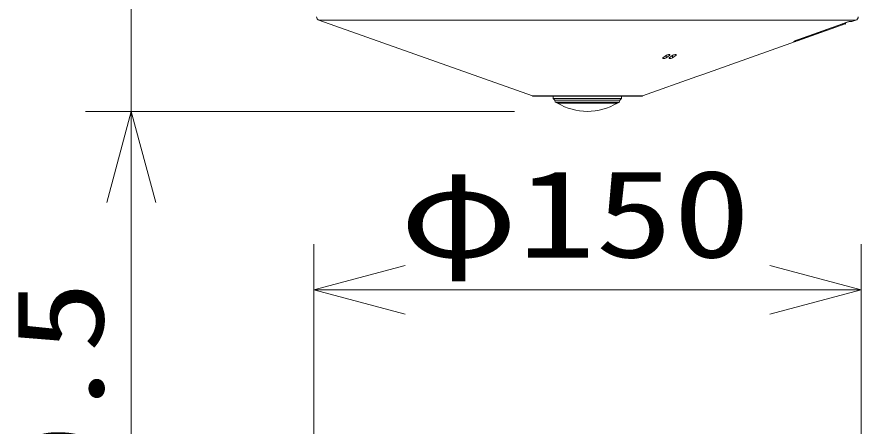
# Model space of a CAD drawing. Units: millimetres on the paper. Extents: x -62 to 65, y -59 to 59.
# Drawn here: x -17.35 to 5.79, y 17.09 to 28.3 of the extents above; entities that cross this region are included whole.
import ezdxf
from ezdxf.enums import TextEntityAlignment as Align

# ---------------------------------------------------------------- set-up
doc = ezdxf.new("R2010")
doc.units = ezdxf.units.MM
for name, color, linetype, lineweight in [('0-4_SUNPO', 7, 'Continuous', 9), ('0-5_0', 7, 'Continuous', 9), ('0-6_GAIKEI', 4, 'Continuous', 9)]:
    doc.layers.add(name, color=color, linetype=linetype, lineweight=lineweight)
doc.styles.add('ＭＳ ゴシック', font='')
doc.styles.get('ＭＳ ゴシック').set_extended_font_data('MS Gothic')

# ---------------------------------------------------------------- blocks, each defined once
blk = doc.blocks.new('_Open30')
at = {"layer": '0-5_0'}
blk.add_line((0, 0), (-1, 0), dxfattribs=at)
blk.add_lwpolyline([(-1, 0.2679), (0, 0), (-1, -0.2679)], dxfattribs=at)

msp = doc.modelspace()

# ---------------------------------------------------------------- linework, layer by layer
at = {"layer": '0-4_SUNPO'}
for p, q in [((-14.219, 30.666), (-14.219, 25.714)), ((-3.717, 25.714), (-15.469, 25.714)), ((-14.219, 23.214), (-14.219, 12.381)), ((-9.215, 11.324), (-9.215, 22.076)), ((5.785, 11.324), (5.785, 22.076)), ((-6.715, 20.826), (3.285, 20.826))]:
    msp.add_line(p, q, dxfattribs=at)
at = {"layer": '0-6_GAIKEI', "color": 7}
for p, q in [((-3.226, 26.137), (-9.074, 28.212)), ((4.045, 27.646), (5.345, 28.108)), ((5.531, 28.173), (5.64, 28.212)), ((1.444, 26.723), (3.985, 27.625)), ((-0.208, 26.137), (1.284, 26.667)), ((1.284, 26.667), (1.444, 26.723)), ((-2.652, 26.063), (-2.652, 26.134)), ((-2.607, 26.018), (-2.652, 26.063)), ((-2.597, 25.963), (-2.607, 26.018)), ((-2.557, 25.944), (-2.597, 25.963)), ((-0.878, 25.944), (-0.837, 25.963)), ((-0.837, 25.963), (-0.827, 26.018)), ((-0.827, 26.018), (-0.782, 26.063)), ((-0.782, 26.063), (-0.782, 26.134))]:
    msp.add_line(p, q, dxfattribs=at)
at = {"layer": '0-6_GAIKEI'}
for p, q in [((-9.074, 28.212), (5.64, 28.212)), ((4.072, 27.683), (5.275, 28.116)), ((4.072, 27.683), (5.274, 28.116)), ((5.229, 28.096), (4.089, 27.686)), ((5.268, 28.108), (5.345, 28.108)), ((5.298, 28.124), (5.357, 28.124)), ((5.357, 28.124), (5.357, 28.144)), ((5.457, 28.173), (5.527, 28.173)), ((5.531, 28.173), (5.461, 28.173)), ((3.933, 27.625), (3.985, 27.625)), ((3.962, 27.641), (3.996, 27.641)), ((3.99, 27.646), (4.041, 27.646)), ((4.045, 27.646), (3.994, 27.646)), ((3.996, 27.641), (3.997, 27.646)), ((0.354, 27.181), (0.453, 27.252)), ((0.441, 27.18), (0.54, 27.251)), ((0.441, 27.18), (0.441, 27.243)), ((0.528, 27.18), (0.627, 27.251)), ((0.54, 27.251), (0.54, 27.266)), ((0.615, 27.181), (0.714, 27.252)), ((0.615, 27.181), (0.615, 27.243)), ((0.714, 27.252), (0.714, 27.267)), ((-0.208, 26.137), (-3.226, 26.137)), ((-0.225, 26.134), (-3.209, 26.134)), ((-3.117, 26.134), (-3.118, 26.134)), ((-2.652, 26.063), (-0.782, 26.063)), ((-2.607, 26.018), (-0.827, 26.018)), ((-2.597, 25.963), (-0.837, 25.963)), ((-2.557, 25.944), (-0.878, 25.944)), ((-2.537, 25.943), (-2.539, 25.944)), ((-2.537, 25.943), (-0.897, 25.943)), ((-0.897, 25.943), (-0.896, 25.944)), ((-0.317, 26.134), (-0.316, 26.134))]:
    msp.add_line(p, q, dxfattribs=at)
for points in [[(5.268, 28.108), (5.267, 28.108), (5.264, 28.107), (5.243, 28.101), (5.229, 28.096)], [(5.274, 28.116), (5.362, 28.145), (5.417, 28.163), (5.441, 28.169), (5.456, 28.173), (5.461, 28.173)], [(5.275, 28.116), (5.39, 28.155), (5.442, 28.17), (5.456, 28.173), (5.457, 28.173)], [(5.357, 28.144), (5.43, 28.167), (5.456, 28.173), (5.457, 28.173)], [(3.933, 27.625), (3.932, 27.625), (3.932, 27.625), (3.931, 27.625), (3.931, 27.625), (3.931, 27.626), (3.932, 27.626), (3.932, 27.626), (3.936, 27.629), (3.949, 27.635), (3.989, 27.652), (4.072, 27.683)], [(3.937, 27.629), (3.984, 27.65), (4.072, 27.683)], [(4.089, 27.686), (4.033, 27.665), (4.009, 27.655), (3.996, 27.649), (3.993, 27.647), (3.993, 27.647), (3.993, 27.647), (3.993, 27.647), (3.993, 27.646), (3.993, 27.646), (3.993, 27.646), (3.994, 27.646)], [(0.347, 27.172), (0.349, 27.169), (0.351, 27.167), (0.358, 27.164), (0.38, 27.163), (0.405, 27.166), (0.425, 27.172), (0.441, 27.18)], [(0.453, 27.252), (0.462, 27.257), (0.474, 27.261), (0.49, 27.266), (0.508, 27.268), (0.531, 27.268), (0.54, 27.266), (0.544, 27.264), (0.546, 27.262), (0.546, 27.26)], [(0.615, 27.181), (0.596, 27.172), (0.572, 27.165), (0.547, 27.162), (0.53, 27.164), (0.524, 27.167), (0.521, 27.169), (0.521, 27.171)], [(0.72, 27.26), (0.719, 27.263), (0.717, 27.265), (0.71, 27.268), (0.688, 27.269), (0.662, 27.265), (0.642, 27.259), (0.627, 27.251)]]:
    msp.add_lwpolyline(points, dxfattribs=at)
at = {"layer": '0-6_GAIKEI', "color": 7}
for centre, radius, start, end in [((-9.04, 28.306), 0.1, 182, 250.4626), ((5.606, 28.306), 0.1, 289.5374, 358), ((-1.717, 27.302), 1.588, 238.889, 301.111)]:
    msp.add_arc(centre, radius, start, end, dxfattribs=at)
at = {"layer": '0-6_GAIKEI'}
for centre, radius, start, end in [((5.231, 28.1), 0.0053, 199.9414, 238.03), ((5.339, 28.124), 0.0176, 289.5374, 359), ((5.457, 28.185), 0.0121, 269.9182, 289.7201), ((5.527, 28.185), 0.0123, 270.0001, 289.5373), ((3.927, 27.641), 0.0174, 289.7585, 326.6307), ((3.99, 27.659), 0.0134, 229.4414, 271.2835), ((3.979, 27.641), 0.0176, 289.5374, 359), ((4.041, 27.658), 0.0123, 270.0001, 289.5373), ((4.091, 27.69), 0.0052, 199.8815, 238.1413), ((-3.209, 26.184), 0.05, 250.463, 269.9996), ((-0.225, 26.184), 0.05, 270.0004, 289.537)]:
    msp.add_arc(centre, radius, start, end, dxfattribs=at)
for centre, major_axis, ratio, start_param, end_param in [((5.262, 28.124), (0, 0.0176), 0.988989, 3.482585, 4.260542), ((3.99, 27.658), (0, -0.0123), 0.991116, 6.28312, 6.624177), ((0.397, 27.18), (0.0494, 0.0091), 0.306214, 2.564768, 3.088085), ((0.571, 27.18), (0.0493, 0.0098), 0.297322, 2.561636, 3.085334), ((0.496, 27.251), (0.0503, 0.0095), 0.299678, 5.710427, 6.223896), ((0.67, 27.251), (0.0503, 0.0102), 0.290726, 5.708669, 6.221793)]:
    msp.add_ellipse(centre, major_axis=major_axis, ratio=ratio, start_param=start_param, end_param=end_param, dxfattribs=at)

# ---------------------------------------------------------------- block references
at = {"layer": '0-4_SUNPO', "xscale": 2.5, "yscale": 2.5}
for p, rotation in [((-14.219, 25.714), 90), ((-9.215, 20.826), 180)]:
    msp.add_blockref('_Open30', p, dxfattribs=dict(at, rotation=rotation))
msp.add_blockref('_Open30', (5.785, 20.826), dxfattribs=at)

# ---------------------------------------------------------------- texts
at = {"layer": '0-4_SUNPO', "style": 'ＭＳ ゴシック', "width": 1.3}
msp.add_text('φ150', height=2.405, dxfattribs=at).set_placement((-6.858, 20.988), align=Align.BOTTOM_LEFT)
at = {"layer": '0-4_SUNPO', "style": 'ＭＳ ゴシック', "width": 1.2}
msp.add_text('49.5', height=2.405, rotation=90, dxfattribs=at).set_placement((-14.257, 13.214), align=Align.BOTTOM_LEFT)

doc.saveas('drawing.dxf')
